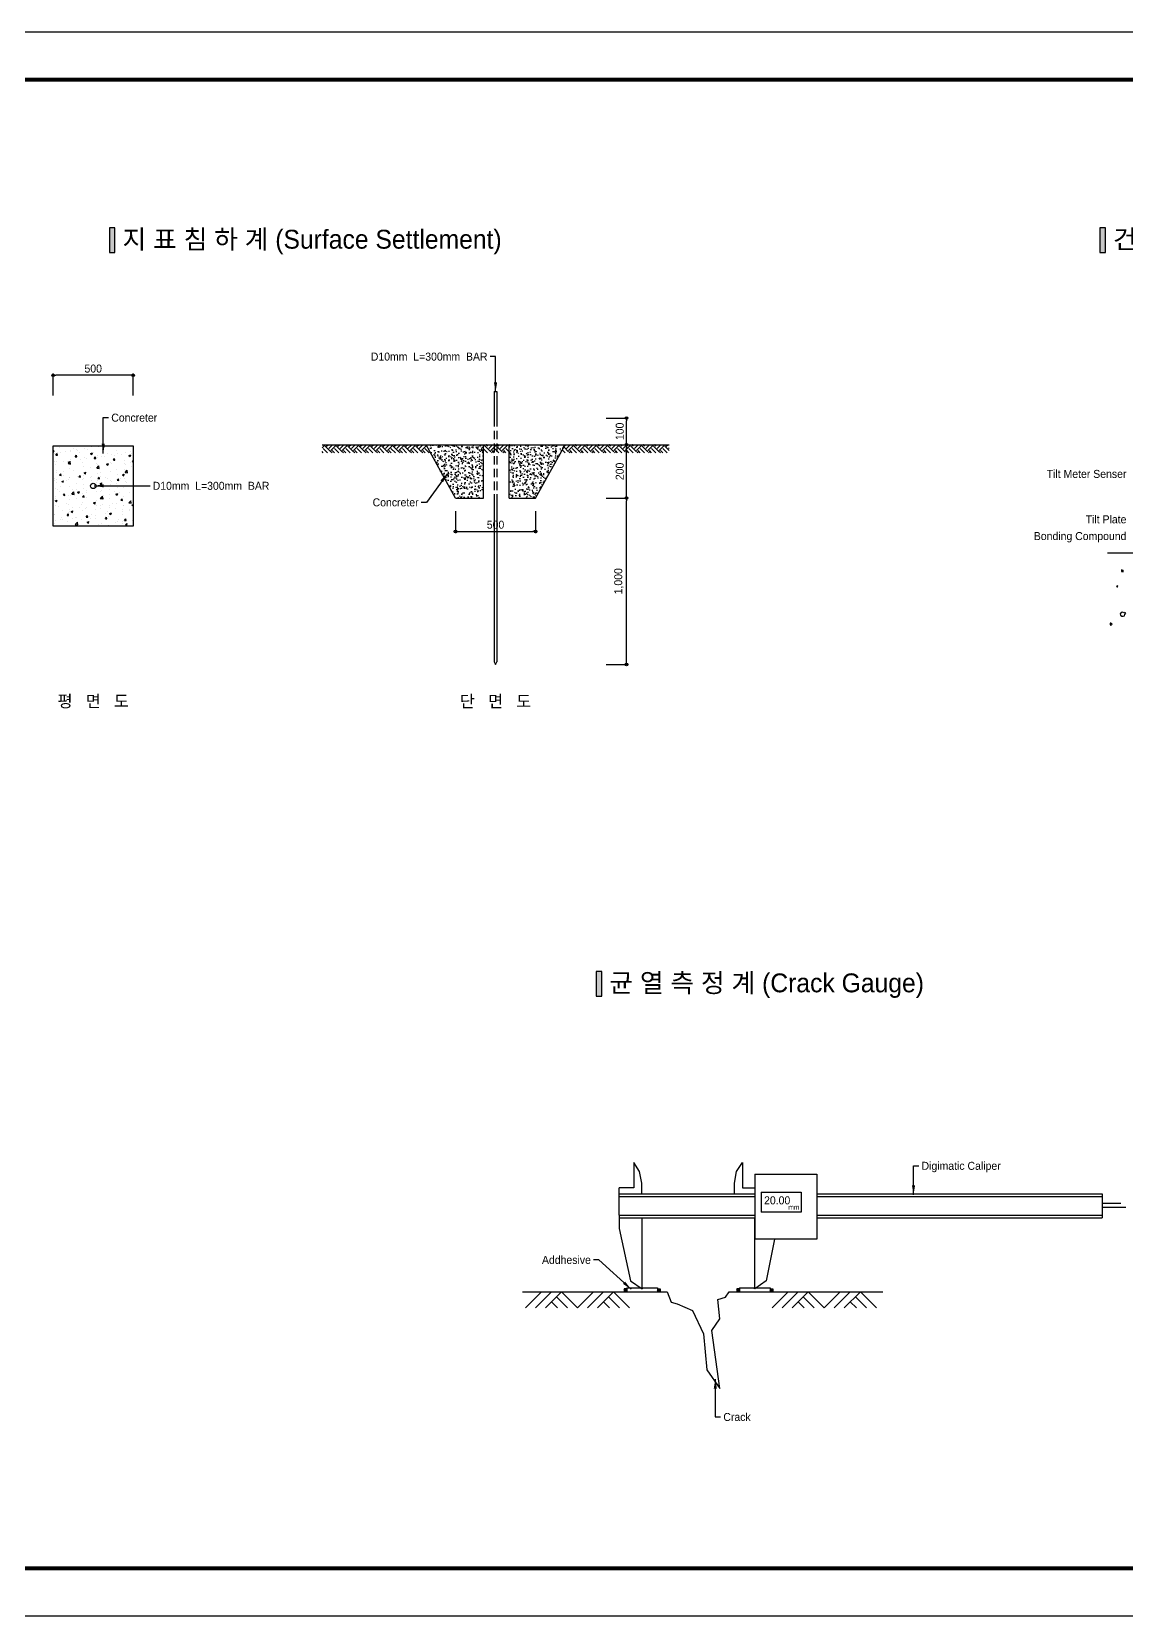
# Model space of a CAD drawing. Header units: millimetres. Extents: x 1073475 to 2890243, y -1340830 to -367733.
# Drawn here: x 2790596 to 2794697, y -373673 to -367733 of the extents above; entities that cross this region are included whole.
import ezdxf
from ezdxf.enums import TextEntityAlignment as Align

# ---------------------------------------------------------------- set-up
doc = ezdxf.new("R2010")
doc.units = ezdxf.units.MM
doc.header["$LTSCALE"] = 50
doc.header["$PDMODE"] = 3
doc.header["$PDSIZE"] = 100
doc.linetypes.add('HIDDEN', pattern=[9.525, 6.35, -3.175])
doc.layers.get('Defpoints').update_dxf_attribs({"color": 151})
for name, color, linetype in [('11', 11, 'Continuous'), ('A-SYM', 7, 'Continuous'), ('C-1', 1, 'Continuous'), ('C-2', 7, 'Continuous'), ('C-4', 2, 'Continuous'), ('C-DIM', 7, 'Continuous'), ('C-TT', 9, 'Continuous'), ('TEX', 3, 'Continuous'), ('TEXT', 3, 'Continuous'), ('TITLE-2', 3, 'Continuous'), ('유압JACK', 2, 'Continuous')]:
    doc.layers.add(name, color=color, linetype=linetype)
doc.styles.add('RXHG', font='arial.ttf')
doc.styles.add('돋움', font='')
doc.styles.get('돋움').set_extended_font_data('Dotum')
doc.dimstyles.new('SAM-LE-LE-상', dxfattribs={"dimscale": 0.1, "dimtxt": 300, "dimasz": 360, "dimexe": 70, "dimexo": 0, "dimgap": 100, "dimtad": 1, "dimdec": 0, "dimzin": 0, "dimdsep": 46, "dimlunit": 6, "dimtxsty": '돋움', "dimblk": 'NONE', "dimcen": 100, "dimclrd": 8, "dimclre": 8, "dimclrt": 256, "dimadec": 0, "dimazin": 0, "dimtfac": 1, "dimtdec": 0, "dimtix": 1, "dimtmove": 2, "dimatfit": 3, "dimfxl": 70, "dimtolj": 1, "dimtzin": 0, "dimlwd": -1, "dimlwe": -1, "dimarcsym": 0})
doc.dimstyles.new('SAM-상', dxfattribs={"dimscale": 0.1, "dimtxt": 300, "dimasz": 100, "dimexe": 70, "dimexo": 0, "dimgap": 100, "dimtad": 1, "dimdec": 0, "dimzin": 0, "dimdsep": 46, "dimlunit": 6, "dimtxsty": '돋움', "dimblk": 'ORIGIN', "dimcen": 100, "dimclrd": 8, "dimclre": 8, "dimclrt": 1, "dimadec": 0, "dimazin": 0, "dimtfac": 1, "dimtdec": 0, "dimtix": 1, "dimtmove": 2, "dimatfit": 3, "dimfxl": 70, "dimtolj": 1, "dimtzin": 0, "dimlwd": -1, "dimlwe": -1, "dimarcsym": 0})

# ---------------------------------------------------------------- blocks, each defined once
blk = doc.blocks.new('dbox')
at = {"layer": '11'}
for p, q in [((4288, 57600), (81088, 57600)), ((81088, 1800), (4288, 1800))]:
    blk.add_line(p, q, dxfattribs=at)
at = {"layer": '11', "const_width": 150}
blk.add_lwpolyline([(81088, 1800), (4288, 1800), (4288, 57600), (81088, 57600)], close=True, dxfattribs=at)
at = {"layer": 'TEXT', "color": 7}
for p, q in [((0, 59400), (84100, 59400)), ((84100, 0), (0, 0))]:
    blk.add_line(p, q, dxfattribs=at)
at = {"layer": 'TEX', "color": 6, "linetype": 'Continuous', "style": 'RXHG', "width": 1}
for tag, p in [('일자', (76628, 15972)), ('축척', (76628, 13925)), ('설계번호', (76684, 12170))]:
    blk.add_attdef(tag, p, '', height=300, dxfattribs=at)
at = {"layer": 'TEX', "color": 7, "linetype": 'Continuous', "style": 'RXHG', "width": 1}
blk.add_attdef('파일명', (81840, 4453), '', height=300, rotation=90, dxfattribs=at)
at = {"layer": 'TEX', "linetype": 'Continuous', "style": 'RXHG', "width": 1}
for tag, p in [('도면명-1', (77799, 3389)), ('도면명-2', (77799, 2662))]:
    blk.add_attdef(tag, text='', height=400, dxfattribs=at).set_placement(p, align=Align.CENTER)
blk = doc.blocks.new('*X64')
at = {"color": 0}
for p, q in [((58552, 15007), (58586, 15020)), ((58552, 14969), (58566, 14959)), ((58566, 14959), (58586, 15020)), ((58586, 14909), (58586, 14909)), ((58591, 15176), (58591, 15176)), ((58655, 14850), (58704, 14907)), ((58697, 14948), (58697, 14948)), ((58715, 14844), (58704, 14907)), ((58784, 15118), (58784, 15118)), ((58830, 14956), (58830, 14956)), ((58995, 14983), (58995, 14983)), ((59202, 15012), (59202, 15012)), ((59218, 14992), (59218, 14992)), ((59318, 15095), (59318, 15095)), ((59413, 15056), (59413, 15056)), ((59468, 15025), (59468, 15025)), ((59529, 14961), (59529, 14961)), ((59721, 15087), (59721, 15087)), ((59847, 15075), (59847, 15075)), ((59852, 15073), (59852, 15073)), ((59954, 14913), (60024, 14940)), ((59954, 14913), (60003, 14879)), ((59997, 15156), (59997, 15156)), ((60003, 14879), (60024, 14940)), ((60063, 14938), (60063, 14938)), ((60235, 15158), (60235, 15158)), ((60386, 15050), (60386, 15050)), ((60478, 15158), (60478, 15158)), ((60597, 14916), (60597, 14916)), ((60728, 14889), (60728, 14889)), ((60729, 15191), (60729, 15191)), ((60920, 15028), (60920, 15028)), ((60962, 14907), (60962, 14907)), ((61130, 14893), (61130, 14893)), ((61247, 14964), (61247, 14964)), ((61391, 14833), (61461, 14860)), ((61440, 14799), (61461, 14860)), ((61453, 15005), (61453, 15005)), ((61476, 14929), (61476, 14929)), ((61545, 15007), (61545, 15007)), ((58585, 14609), (58585, 14609)), ((58629, 14506), (58629, 14506)), ((58655, 14850), (58715, 14845)), ((58672, 14282), (58672, 14282)), ((58685, 14615), (58685, 14615)), ((58955, 14597), (58955, 14597)), ((59113, 14590), (59183, 14617)), ((59113, 14590), (59163, 14557)), ((59116, 14532), (59194, 14613)), ((59116, 14532), (59205, 14518)), ((59119, 14587), (59119, 14587)), ((59163, 14557), (59183, 14617)), ((59177, 14346), (59177, 14346)), ((59190, 14679), (59190, 14679)), ((59205, 14518), (59194, 14613)), ((59205, 14630), (59205, 14630)), ((59212, 14606), (59212, 14606)), ((59321, 14286), (59321, 14286)), ((59373, 14787), (59421, 14844)), ((59373, 14787), (59432, 14782)), ((59432, 14782), (59421, 14844)), ((59584, 14680), (59584, 14680)), ((59653, 14564), (59653, 14564)), ((59697, 14421), (59697, 14421)), ((59709, 14754), (59709, 14754)), ((59795, 14706), (59795, 14706)), ((59952, 14369), (59952, 14369)), ((60090, 14724), (60138, 14782)), ((60090, 14724), (60150, 14719)), ((60150, 14719), (60138, 14782)), ((60183, 14367), (60261, 14448)), ((60183, 14367), (60272, 14353)), ((60187, 14542), (60187, 14542)), ((60203, 14402), (60203, 14402)), ((60210, 14492), (60210, 14492)), ((60215, 14763), (60215, 14763)), ((60222, 14825), (60222, 14825)), ((60272, 14353), (60261, 14448)), ((60378, 14806), (60378, 14806)), ((60466, 14796), (60466, 14796)), ((60550, 14510), (60621, 14537)), ((60550, 14510), (60600, 14477)), ((60581, 14452), (60581, 14452)), ((60600, 14477), (60621, 14537)), ((60715, 14556), (60715, 14556)), ((60721, 14519), (60721, 14519)), ((60807, 14661), (60855, 14719)), ((60807, 14661), (60867, 14656)), ((60844, 14846), (60844, 14846)), ((60867, 14656), (60855, 14719)), ((60920, 14310), (60920, 14310)), ((61213, 14535), (61213, 14535)), ((61223, 14298), (61223, 14298)), ((61235, 14631), (61235, 14631)), ((61250, 14201), (61328, 14282)), ((61254, 14497), (61254, 14497)), ((61339, 14187), (61328, 14282)), ((61391, 14833), (61440, 14799)), ((61463, 14568), (61463, 14568)), ((61504, 14410), (61504, 14410)), ((61524, 14599), (61552, 14632)), ((61524, 14599), (61552, 14596)), ((58588, 13909), (58588, 13909)), ((58601, 13964), (58601, 13964)), ((58660, 13949), (58660, 13949)), ((58679, 13841), (58679, 13841)), ((58692, 14203), (58692, 14203)), ((58794, 14098), (58842, 14155)), ((58794, 14098), (58854, 14092)), ((58827, 13690), (58827, 13690)), ((58854, 14092), (58842, 14155)), ((58870, 13865), (58940, 13892)), ((58870, 13865), (58920, 13832)), ((58920, 13832), (58940, 13892)), ((58924, 14076), (58924, 14076)), ((58942, 14236), (58942, 14236)), ((59058, 13891), (59058, 13891)), ((59135, 13942), (59135, 13942)), ((59153, 13681), (59153, 13681)), ((59165, 14014), (59165, 14014)), ((59171, 14010), (59171, 14010)), ((59410, 13790), (59410, 13790)), ((59458, 14053), (59458, 14053)), ((59511, 14035), (59560, 14092)), ((59511, 14035), (59571, 14030)), ((59571, 14030), (59560, 14092)), ((59669, 13919), (59669, 13919)), ((59673, 13756), (59673, 13756)), ((59685, 14088), (59685, 14088)), ((59689, 13974), (59689, 13974)), ((59710, 14188), (59780, 14215)), ((59710, 14188), (59760, 14154)), ((59754, 14110), (59754, 14110)), ((59760, 14154), (59780, 14215)), ((59940, 14007), (59940, 14007)), ((59992, 14031), (59992, 14031)), ((59994, 13890), (59994, 13890)), ((60186, 13826), (60186, 13826)), ((60198, 14159), (60198, 14159)), ((60203, 13897), (60203, 13897)), ((60229, 13972), (60277, 14030)), ((60229, 13972), (60288, 13967)), ((60288, 13967), (60277, 14029)), ((60307, 13785), (60377, 13812)), ((60307, 13785), (60357, 13752)), ((60318, 14057), (60318, 14057)), ((60337, 14210), (60337, 14210)), ((60357, 13752), (60377, 13812)), ((60526, 14008), (60526, 14008)), ((60577, 13990), (60577, 13990)), ((60687, 13746), (60687, 13746)), ((60691, 13890), (60691, 13890)), ((60703, 14223), (60703, 14223)), ((60737, 13874), (60737, 13874)), ((60937, 13779), (60937, 13779)), ((60946, 13909), (60994, 13967)), ((60946, 13909), (61006, 13904)), ((60950, 14140), (60950, 14140)), ((61006, 13904), (60994, 13967)), ((61060, 13986), (61060, 13986)), ((61147, 14108), (61217, 14135)), ((61147, 14108), (61197, 14074)), ((61160, 14090), (61160, 14090)), ((61197, 14074), (61217, 14134)), ((61200, 14173), (61200, 14173)), ((61210, 13965), (61210, 13965)), ((61250, 14201), (61339, 14187)), ((61271, 13851), (61271, 13851)), ((61316, 13829), (61316, 13829)), ((61542, 13740), (61542, 13740)), ((58626, 13240), (58626, 13240)), ((58627, 13140), (58697, 13167)), ((58627, 13140), (58676, 13107)), ((58636, 13284), (58636, 13284)), ((58648, 13617), (58648, 13617)), ((58676, 13106), (58697, 13167)), ((58725, 13568), (58725, 13568)), ((58795, 13497), (58795, 13497)), ((58933, 13345), (58981, 13403)), ((58933, 13345), (58993, 13340)), ((58993, 13340), (58981, 13403)), ((59141, 13348), (59141, 13348)), ((59163, 13186), (59163, 13186)), ((59209, 13340), (59209, 13340)), ((59248, 13393), (59326, 13474)), ((59248, 13393), (59337, 13379)), ((59259, 13545), (59259, 13545)), ((59337, 13379), (59326, 13474)), ((59413, 13219), (59413, 13219)), ((59426, 13580), (59426, 13580)), ((59467, 13463), (59537, 13489)), ((59467, 13463), (59517, 13429)), ((59517, 13429), (59537, 13489)), ((59648, 13090), (59648, 13090)), ((59650, 13283), (59698, 13340)), ((59650, 13283), (59710, 13277)), ((59660, 13423), (59660, 13423)), ((59676, 13613), (59676, 13613)), ((59710, 13277), (59698, 13340)), ((59792, 13440), (59792, 13440)), ((59792, 13268), (59792, 13268)), ((59793, 13523), (59793, 13523)), ((60064, 13060), (60134, 13087)), ((60114, 13026), (60134, 13087)), ((60162, 13160), (60162, 13160)), ((60174, 13493), (60174, 13493)), ((60316, 13227), (60394, 13308)), ((60316, 13227), (60405, 13213)), ((60327, 13500), (60327, 13500)), ((60367, 13220), (60416, 13277)), ((60367, 13220), (60427, 13215)), ((60376, 13540), (60376, 13540)), ((60405, 13213), (60394, 13308)), ((60427, 13215), (60416, 13277)), ((60424, 13352), (60424, 13352)), ((60667, 13224), (60667, 13224)), ((60674, 13385), (60674, 13385)), ((60679, 13557), (60679, 13557)), ((60861, 13477), (60861, 13477)), ((60904, 13382), (60974, 13409)), ((60904, 13382), (60954, 13349)), ((60954, 13349), (60974, 13409)), ((60959, 13640), (60959, 13640)), ((61053, 13434), (61053, 13434)), ((61085, 13157), (61133, 13215)), ((61085, 13157), (61144, 13152)), ((61144, 13152), (61133, 13215)), ((61186, 13299), (61186, 13299)), ((61198, 13632), (61198, 13632)), ((61383, 13062), (61461, 13143)), ((61395, 13455), (61395, 13455)), ((61421, 13123), (61421, 13123)), ((61472, 13048), (61461, 13143)), ((61501, 13144), (61501, 13144)), ((58585, 12643), (58585, 12643)), ((58612, 12618), (58612, 12618)), ((58624, 12951), (58624, 12951)), ((58742, 12922), (58742, 12922)), ((58866, 12526), (58866, 12526)), ((58900, 12791), (58900, 12791)), ((59065, 13034), (59065, 13034)), ((59072, 12593), (59120, 12651)), ((59072, 12593), (59131, 12588)), ((59117, 12682), (59117, 12682)), ((59131, 12588), (59120, 12651)), ((59129, 13015), (59129, 13015)), ((59150, 12824), (59150, 12824)), ((59168, 12743), (59168, 12743)), ((59224, 12737), (59294, 12764)), ((59224, 12737), (59273, 12704)), ((59266, 12480), (59266, 12480)), ((59273, 12704), (59294, 12764)), ((59275, 12900), (59275, 12900)), ((59399, 12503), (59399, 12503)), ((59408, 12524), (59408, 12524)), ((59529, 12874), (59529, 12874)), ((59598, 13012), (59598, 13012)), ((59636, 12757), (59636, 12757)), ((59751, 12843), (59751, 12843)), ((59789, 12530), (59837, 12588)), ((59789, 12530), (59849, 12525)), ((59809, 12877), (59809, 12877)), ((59849, 12525), (59837, 12588)), ((59898, 12563), (59898, 12563)), ((59933, 12481), (59933, 12481)), ((59991, 12624), (59991, 12624)), ((60064, 13060), (60114, 13026)), ((60132, 12989), (60132, 12989)), ((60137, 12494), (60137, 12494)), ((60148, 12596), (60148, 12596)), ((60150, 12827), (60150, 12827)), ((60161, 12957), (60161, 12957)), ((60334, 12944), (60334, 12944)), ((60343, 12855), (60343, 12855)), ((60411, 12990), (60411, 12990)), ((60506, 12468), (60554, 12525)), ((60527, 12646), (60527, 12646)), ((60566, 12462), (60554, 12525)), ((60574, 12724), (60574, 12724)), ((60642, 12558), (60642, 12558)), ((60655, 12891), (60655, 12891)), ((60661, 12657), (60731, 12684)), ((60661, 12657), (60711, 12624)), ((60666, 12966), (60666, 12966)), ((60711, 12624), (60731, 12684)), ((60790, 13040), (60790, 13040)), ((60877, 12832), (60877, 12832)), ((60917, 13044), (60917, 13044)), ((61157, 12824), (61157, 12824)), ((61158, 12729), (61158, 12729)), ((61162, 12633), (61162, 12633)), ((61174, 12966), (61174, 12966)), ((61200, 12944), (61200, 12944)), ((61383, 13062), (61472, 13048)), ((61409, 12762), (61409, 12762)), ((61411, 12810), (61411, 12810)), ((61501, 12980), (61552, 13000)), ((61501, 12980), (61551, 12946)), ((61539, 12474), (61539, 12474)), ((61551, 12946), (61552, 12951)), ((58599, 12285), (58599, 12285)), ((58637, 12397), (58637, 12397)), ((58824, 12424), (58824, 12424)), ((58887, 12430), (58887, 12430)), ((59105, 12349), (59105, 12349)), ((59381, 12253), (59459, 12334)), ((59381, 12253), (59470, 12239)), ((59470, 12239), (59459, 12334)), ((59624, 12424), (59624, 12424)), ((59821, 12335), (59891, 12362)), ((59821, 12335), (59870, 12301)), ((59870, 12301), (59891, 12362)), ((59885, 12201), (59885, 12201)), ((60264, 12251), (60264, 12251)), ((60373, 12274), (60373, 12274)), ((60467, 12458), (60467, 12458)), ((60506, 12468), (60566, 12462)), ((60630, 12226), (60630, 12226)), ((60895, 12334), (60895, 12334)), ((60956, 12374), (60956, 12374)), ((61001, 12436), (61001, 12436)), ((61145, 12367), (61145, 12367)), ((61150, 12301), (61150, 12301)), ((61223, 12405), (61272, 12462)), ((61223, 12405), (61283, 12400)), ((61258, 12255), (61328, 12282)), ((61258, 12255), (61307, 12221)), ((61283, 12400), (61272, 12462)), ((61307, 12221), (61328, 12282)), ((61524, 12417), (61524, 12417)), ((61535, 12413), (61535, 12413))]:
    blk.add_line(p, q, dxfattribs=at)
blk = doc.blocks.new('*X63')
at = {"color": 0}
for p, q in [((25952, 31361), (26040, 31450)), ((25952, 31379), (26022, 31450)), ((25952, 31397), (26005, 31450)), ((25952, 31414), (25987, 31450)), ((25952, 31432), (25969, 31450)), ((25952, 31344), (26052, 31444)), ((25964, 31338), (26052, 31426)), ((25982, 31338), (26052, 31408)), ((26000, 31338), (26052, 31391)), ((26017, 31338), (26052, 31373)), ((26035, 31338), (26052, 31355))]:
    blk.add_line(p, q, dxfattribs=at)
blk = doc.blocks.new('_Origin')
at = {"color": 0, "linetype": 'ByBlock', "lineweight": -2}
blk.add_line((0, 0), (-1, 0), dxfattribs=at)
blk.add_circle((0, 0), 0.5, dxfattribs=at)
blk = doc.blocks.new('*D588')
at = {"layer": 'C-DIM', "color": 8, "transparency": 16777216}
for p, q in [((2790676.3, -369096.6), (2790676.3, -369014)), ((2790966.3, -369021), (2790686.3, -369021)), ((2790976.3, -369096.6), (2790976.3, -369014))]:
    blk.add_line(p, q, dxfattribs=at)
at = {"layer": 'Defpoints', "color": 0, "transparency": 16777216}
for p in [(2790676.3, -369021), (2790676.3, -369096.6), (2790976.3, -369096.6)]:
    blk.add_point(p, dxfattribs=at)
at = {"layer": 'C-DIM', "color": 8, "transparency": 16777216, "xscale": 10, "yscale": 10, "zscale": 10, "rotation": 180}
blk.add_blockref('_Origin', (2790676.3, -369021), dxfattribs=at)
at = {"layer": 'C-DIM', "color": 8, "transparency": 16777216, "xscale": 10, "yscale": 10, "zscale": 10}
blk.add_blockref('_Origin', (2790976.3, -369021), dxfattribs=at)
at = {"layer": 'C-DIM', "color": 1, "transparency": 16777216, "insert": (2790826.3, -368996), "char_height": 30, "attachment_point": 5, "style": '돋움'}
blk.add_mtext('\\A1;500', dxfattribs=at)
blk = doc.blocks.new('_None')
blk = doc.blocks.new('*D589')
at = {"layer": 'C-DIM', "color": 8, "transparency": 16777216}
for p, q in [((2792183.6, -369530.7), (2792183.6, -369613.3)), ((2792483.6, -369530.7), (2792483.6, -369613.3)), ((2792193.6, -369606.3), (2792473.6, -369606.3))]:
    blk.add_line(p, q, dxfattribs=at)
at = {"layer": 'Defpoints', "color": 0, "transparency": 16777216}
for p in [(2792183.6, -369530.7), (2792483.6, -369530.7), (2792483.6, -369606.3)]:
    blk.add_point(p, dxfattribs=at)
at = {"layer": 'C-DIM', "color": 8, "transparency": 16777216, "xscale": 10, "yscale": 10, "zscale": 10, "rotation": 180}
blk.add_blockref('_Origin', (2792183.6, -369606.3), dxfattribs=at)
at = {"layer": 'C-DIM', "color": 8, "transparency": 16777216, "xscale": 10, "yscale": 10, "zscale": 10}
blk.add_blockref('_Origin', (2792483.6, -369606.3), dxfattribs=at)
at = {"layer": 'C-DIM', "color": 1, "transparency": 16777216, "insert": (2792333.6, -369581.3), "char_height": 30, "attachment_point": 5, "style": '돋움'}
blk.add_mtext('\\A1;500', dxfattribs=at)
blk = doc.blocks.new('*D590')
at = {"layer": 'C-DIM', "color": 8, "transparency": 16777216}
for p, q in [((2792748.5, -369181.2), (2792831, -369181.2)), ((2792824, -369271.2), (2792824, -369191.2)), ((2792748.5, -369281.2), (2792831, -369281.2))]:
    blk.add_line(p, q, dxfattribs=at)
at = {"layer": 'Defpoints', "color": 0, "transparency": 16777216}
for p in [(2792748.5, -369181.2), (2792824, -369181.2), (2792748.5, -369281.2)]:
    blk.add_point(p, dxfattribs=at)
at = {"layer": 'C-DIM', "color": 8, "transparency": 16777216, "xscale": 10, "yscale": 10, "zscale": 10}
for p, rotation in [((2792824, -369181.2), 90), ((2792824, -369281.2), 270)]:
    blk.add_blockref('_Origin', p, dxfattribs=dict(at, rotation=rotation))
at = {"layer": 'C-DIM', "color": 1, "transparency": 16777216, "insert": (2792799, -369231.2), "char_height": 30, "attachment_point": 5, "rotation": 90, "style": '돋움'}
blk.add_mtext('\\A1;100', dxfattribs=at)
blk = doc.blocks.new('*D591')
at = {"layer": 'C-DIM', "color": 8, "transparency": 16777216}
for p, q in [((2792748.5, -369481.2), (2792831, -369481.2)), ((2792824, -370094.9), (2792824, -369491.2)), ((2792748.5, -370104.9), (2792831, -370104.9))]:
    blk.add_line(p, q, dxfattribs=at)
at = {"layer": 'Defpoints', "color": 0, "transparency": 16777216}
for p in [(2792748.5, -369481.2), (2792824, -369481.2), (2792748.5, -370104.9)]:
    blk.add_point(p, dxfattribs=at)
at = {"layer": 'C-DIM', "color": 8, "transparency": 16777216, "xscale": 10, "yscale": 10, "zscale": 10}
for p, rotation in [((2792824, -369481.2), 90), ((2792824, -370104.9), 270)]:
    blk.add_blockref('_Origin', p, dxfattribs=dict(at, rotation=rotation))
at = {"layer": 'C-DIM', "color": 1, "transparency": 16777216, "insert": (2792796.1, -369793.1), "char_height": 30, "attachment_point": 5, "rotation": 90, "style": '돋움'}
blk.add_mtext('\\A1;1,000', dxfattribs=at)
blk = doc.blocks.new('*D592')
at = {"layer": 'C-DIM', "color": 8, "transparency": 16777216}
for p, q in [((2792748.5, -369281.2), (2792831, -369281.2)), ((2792824, -369471.2), (2792824, -369291.2)), ((2792748.5, -369481.2), (2792831, -369481.2))]:
    blk.add_line(p, q, dxfattribs=at)
at = {"layer": 'Defpoints', "color": 0, "transparency": 16777216}
for p in [(2792748.5, -369281.2), (2792824, -369281.2), (2792748.5, -369481.2)]:
    blk.add_point(p, dxfattribs=at)
at = {"layer": 'C-DIM', "color": 8, "transparency": 16777216, "xscale": 10, "yscale": 10, "zscale": 10}
for p, rotation in [((2792824, -369281.2), 90), ((2792824, -369481.2), 270)]:
    blk.add_blockref('_Origin', p, dxfattribs=dict(at, rotation=rotation))
at = {"layer": 'C-DIM', "color": 1, "transparency": 16777216, "insert": (2792799, -369381.2), "char_height": 30, "attachment_point": 5, "rotation": 90, "style": '돋움'}
blk.add_mtext('\\A1;200', dxfattribs=at)

msp = doc.modelspace()

# ---------------------------------------------------------------- hatches: boundary and pattern name
at = {"layer": 'A-SYM'}
for points in [[(2790907.9, -368468.6), (2790886.7, -368468.6), (2790886.7, -368560.5), (2790907.9, -368560.5)], [(2790907.9, -368468.6), (2790886.7, -368468.6), (2790886.7, -368560.5), (2790907.9, -368560.5)], [(2794618.7, -368468.6), (2794597.5, -368468.6), (2794597.5, -368560.5), (2794618.7, -368560.5)], [(2792731.7, -371256.1), (2792710.5, -371256.1), (2792710.5, -371348.1), (2792731.7, -371348.1)]]:
    msp.add_hatch(color=2, dxfattribs=at).paths.add_polyline_path(points)
at = {"layer": 'C-4'}
h = msp.add_hatch(dxfattribs=at)
h.set_pattern_fill('AR-CONC', color=9, scale=0.2, style=0)
h.set_pattern_definition([(50, (3486614.334, -1347357.344), (36.4369338, -3.1878171), [3.81, -41.91]), (355, (3486614.334, -1347357.344), (-7.0485652, 38.2113286), [3.048, -33.528]), (100.451, (3486617.37, -1347357.61), (29.3885003, 35.0233376), [3.238, -35.618]), (46.1842, (3486614.334, -1347347.184), (54.2158082, -8.4084656), [5.715, -62.865]), (96.6356, (3486618.85, -1347347.885), (47.480847, 49.4851112), [4.857, -53.427]), (351.184, (3486614.334, -1347347.184), (47.4809212, 49.4850236), [4.572, -50.292]), (21, (3486619.414, -1347349.724), (30.322976, -20.4531037), [3.81, -41.91]), (326, (3486619.414, -1347349.724), (12.3604057, 36.8375932), [3.048, -33.528]), (71.4514, (3486621.94, -1347351.43), (42.6832982, 16.3845715), [3.238, -35.618]), (37.5, (3486614.334, -1347357.344), (0.61772065, 16.91100777), [0, -33.1216, 0, -34.036, 0, -33.655]), (7.5, (3486614.334, -1347357.344), (13.3639325, 20.03611496), [0, -19.4056, 0, -32.3596, 0, -12.827]), (327.5, (3486603.006, -1347357.344), (27.11811903, -1.1457488), [0, -12.7, 0, -39.624, 0, -52.578]), (317.5, (3486597.926, -1347357.344), (29.6258363, 5.0852982), [0, -16.51, 0, -26.3144, 0, -37.338])])
h.paths.add_polyline_path([(2792385.1, -369281.2), (2792385.1, -369481.2), (2792483.6, -369481.2), (2792593.9, -369281.2)])
h.paths.add_polyline_path([(2792288.2, -369481.2), (2792288.2, -369281.2), (2792073.4, -369281.2), (2792183.6, -369481.2)])

# ---------------------------------------------------------------- linework, layer by layer
at = {"layer": 'A-SYM', "color": 2}
for points in [[(2790907.9, -368468.6), (2790886.7, -368468.6), (2790886.7, -368560.5), (2790907.9, -368560.5)], [(2790907.9, -368468.6), (2790886.7, -368468.6), (2790886.7, -368560.5), (2790907.9, -368560.5)], [(2794618.7, -368468.6), (2794597.5, -368468.6), (2794597.5, -368560.5), (2794618.7, -368560.5)], [(2792731.7, -371256.1), (2792710.5, -371256.1), (2792710.5, -371348.1), (2792731.7, -371348.1)]]:
    msp.add_lwpolyline(points, close=True, dxfattribs=at)
at = {"layer": 'C-1', "color": 9}
for p, q in [((2794679.1, -369750.2), (2794678.6, -369756.5)), ((2794678.6, -369756.5), (2794685.1, -369758.2)), ((2794684.6, -369752.4), (2794679.1, -369750.2)), ((2794685.1, -369758.2), (2794684.6, -369751.9)), ((2794661.5, -369811), (2794660.1, -369812.8)), ((2794660.1, -369812.8), (2794661.9, -369813.7)), ((2794663.4, -369810.6), (2794661.5, -369811)), ((2794661.9, -369813.7), (2794663.7, -369813.7)), ((2794665.2, -369811.5), (2794663.4, -369810.6)), ((2794663.7, -369813.7), (2794665.2, -369811.9)), ((2794665.2, -369811.9), (2794665.6, -369811.9)), ((2794676.9, -369910.2), (2794673.6, -369915.4)), ((2794673.6, -369915.4), (2794674.4, -369920.5)), ((2794674.4, -369920.5), (2794679.4, -369923.6)), ((2794682, -369909.2), (2794676.9, -369910.2)), ((2794679.4, -369923.6), (2794684.5, -369923.6)), ((2794687, -369911.3), (2794682, -369909.2)), ((2794684.5, -369923.6), (2794689.5, -369922.6)), ((2794694.6, -369912.3), (2794689.5, -369910.2)), ((2794689.5, -369910.2), (2794689.5, -369912.3)), ((2794689.5, -369922.6), (2794691.2, -369917.4)), ((2794691.2, -369917.4), (2794694.6, -369912.3)), ((2794636.5, -369952.4), (2794635.7, -369954.4)), ((2794635.7, -369954.4), (2794636.5, -369956.5)), ((2794636.5, -369950.3), (2794636.5, -369952.4)), ((2794639.1, -369950.3), (2794636.5, -369950.3)), ((2794636.5, -369956.5), (2794639.1, -369957.5)), ((2794641.6, -369951.3), (2794639.1, -369950.3)), ((2794639.1, -369957.5), (2794641.6, -369956.5)), ((2794642.4, -369952.4), (2794639.9, -369953.4)), ((2794643.3, -369953.4), (2794641.6, -369951.3)), ((2794641.6, -369956.5), (2794643.3, -369954.4)), ((2794643.3, -369954.4), (2794642.4, -369952.4))]:
    msp.add_line(p, q, dxfattribs=at)
at = {"layer": 'C-2'}
for p, q in [((2794625.9, -369686.1), (2796135.3, -369686.1)), ((2792851.3, -371972.4), (2792851.3, -372066.7)), ((2792872.9, -372005.9), (2792851.3, -371972.4)), ((2792881.3, -372050), (2792872.9, -372005.9)), ((2793229.1, -372050), (2793236.2, -372005.9)), ((2793236.2, -372005.9), (2793259, -371972.4)), ((2793259, -371972.4), (2793259, -372066.7)), ((2793304.8, -372016.1), (2793537.4, -372016.1)), ((2793304.8, -372016.1), (2793304.8, -372259.6)), ((2793537.4, -372016.1), (2793537.4, -372259.6)), ((2792796.4, -372169.1), (2792796.4, -372066.7)), ((2792851.3, -372066.7), (2792796.4, -372066.7)), ((2792881.3, -372089.1), (2792881.3, -372050)), ((2793229.1, -372089.1), (2793229.1, -372050)), ((2793259, -372066.7), (2793304.8, -372066.7)), ((2792796.4, -372089.1), (2792881.3, -372089.1)), ((2792796.4, -372089.1), (2793304.8, -372089.1)), ((2792796.4, -372099.1), (2793304.8, -372099.1)), ((2793329.3, -372083.5), (2793329.3, -372157.9)), ((2793537.4, -372089.1), (2794606.9, -372089.1)), ((2793537.4, -372099.1), (2794606.9, -372099.1)), ((2794606.9, -372089.1), (2794606.9, -372179.1)), ((2794606.9, -372124.2), (2794676.2, -372124.2)), ((2794606.9, -372139.6), (2794694.7, -372139.6)), ((2792796.4, -372169.1), (2793304.8, -372169.1)), ((2792796.4, -372169.1), (2792796.4, -372219.1)), ((2792796.4, -372179.1), (2793304.8, -372179.1)), ((2792882.8, -372444.9), (2792882.8, -372179.1)), ((2793304.8, -372444.9), (2793304.8, -372179.1)), ((2793537.4, -372169.1), (2794606.9, -372169.1)), ((2793537.4, -372179.1), (2794606.9, -372179.1)), ((2792796.4, -372219.1), (2792839.4, -372415.7)), ((2793537.4, -372259.6), (2793304.8, -372259.6)), ((2793379.1, -372259.6), (2793348.1, -372415.7)), ((2792839.4, -372415.7), (2792882.8, -372444.9)), ((2793348.1, -372415.7), (2793304.8, -372444.9)), ((2792435.1, -372456.4), (2792976.4, -372456.4)), ((2792824.9, -372445.2), (2792814.9, -372445.2)), ((2792814.9, -372445.2), (2792814.9, -372456.4)), ((2792824.9, -372441.4), (2792824.9, -372456.4)), ((2792824.9, -372441.4), (2792877.6, -372441.4)), ((2792882.8, -372444.9), (2792885.5, -372441.4)), ((2792885.5, -372441.4), (2792940.6, -372441.4)), ((2792940.6, -372441.4), (2792940.6, -372456.4)), ((2792940.6, -372441.4), (2792940.6, -372456.4)), ((2792940.6, -372445.2), (2792950.6, -372445.2)), ((2792950.6, -372445.2), (2792950.6, -372456.4)), ((2792976.4, -372456.4), (2792991.1, -372495.7)), ((2792991.1, -372495.7), (2793013.9, -372502.3)), ((2793167, -372486), (2793194.6, -372476.2)), ((2793173.5, -372557.6), (2793167, -372486)), ((2793194.6, -372476.2), (2793209.3, -372456.4)), ((2793209.3, -372456.4), (2793784.7, -372456.4)), ((2793247.1, -372445.2), (2793237.1, -372445.2)), ((2793237.1, -372445.2), (2793237.1, -372456.4)), ((2793247.1, -372441.4), (2793302.2, -372441.4)), ((2793247.1, -372441.4), (2793247.1, -372456.4)), ((2793304.9, -372444.9), (2793302.2, -372441.4)), ((2793304.9, -372444.9), (2793307.6, -372441.4)), ((2793307.6, -372441.4), (2793362.8, -372441.4)), ((2793362.8, -372441.4), (2793362.8, -372456.4)), ((2793362.8, -372445.2), (2793372.8, -372445.2)), ((2793362.8, -372445.2), (2793372.8, -372445.2)), ((2793372.8, -372445.2), (2793372.8, -372456.4)), ((2793372.8, -372445.2), (2793372.8, -372456.4)), ((2793013.9, -372502.3), (2793070.9, -372526.7)), ((2793070.9, -372526.7), (2793113.2, -372614.6)), ((2793113.2, -372614.6), (2793124.6, -372749.7)), ((2793144.2, -372601.5), (2793173.5, -372557.6)), ((2793173.5, -372819.7), (2793144.2, -372601.5)), ((2793124.6, -372749.7), (2793173.5, -372819.7))]:
    msp.add_line(p, q, dxfattribs=at)
at = {"layer": 'C-2', "color": 1}
for p, q in [((2792505.8, -372456.4), (2792445.8, -372516.4)), ((2792543.3, -372456.4), (2792483.3, -372516.4)), ((2792580.8, -372456.4), (2792520.8, -372516.4)), ((2792543.3, -372493.9), (2792565.8, -372516.4)), ((2792562, -372475.1), (2792603.3, -372516.4)), ((2792580.8, -372456.4), (2792640.8, -372516.4)), ((2792700.8, -372456.4), (2792640.8, -372516.4)), ((2792738.3, -372456.4), (2792678.3, -372516.4)), ((2792775.8, -372456.4), (2792715.8, -372516.4)), ((2792738.3, -372493.9), (2792760.8, -372516.4)), ((2792757, -372475.1), (2792798.3, -372516.4)), ((2792775.8, -372456.4), (2792835.8, -372516.4)), ((2793430.3, -372456.4), (2793370.3, -372516.4)), ((2793467.8, -372456.4), (2793407.8, -372516.4)), ((2793505.3, -372456.4), (2793445.3, -372516.4)), ((2793467.8, -372493.9), (2793490.3, -372516.4)), ((2793486.6, -372475.1), (2793527.8, -372516.4)), ((2793505.3, -372456.4), (2793565.3, -372516.4)), ((2793625.3, -372456.4), (2793565.3, -372516.4)), ((2793662.8, -372456.4), (2793602.8, -372516.4)), ((2793700.3, -372456.4), (2793640.3, -372516.4)), ((2793662.8, -372493.9), (2793685.3, -372516.4)), ((2793681.6, -372475.1), (2793722.8, -372516.4)), ((2793700.3, -372456.4), (2793760.3, -372516.4))]:
    msp.add_line(p, q, dxfattribs=at)
at = {"layer": 'C-2'}
msp.add_lwpolyline([(2793329.3, -372083.5), (2793479, -372083.5), (2793479, -372157.9), (2793329.3, -372157.9)], dxfattribs=at)
at = {"layer": 'C-4'}
for p, q in [((2792328.6, -369081.2), (2792338.6, -369081.2)), ((2792328.6, -369081.2), (2792328.6, -369181.2)), ((2792338.6, -369081.2), (2792338.6, -369181.2)), ((2791683.6, -369281.2), (2792288.2, -369281.2)), ((2792183.6, -369481.2), (2792073.4, -369281.2)), ((2792385.1, -369281.2), (2792983.6, -369281.2)), ((2792483.6, -369481.2), (2792593.9, -369281.2)), ((2792183.6, -369481.2), (2792288.2, -369481.2)), ((2792328.6, -369481.2), (2792328.6, -370094.9)), ((2792338.6, -369481.2), (2792338.6, -370094.9)), ((2792385.1, -369481.2), (2792483.6, -369481.2)), ((2792328.6, -370094.9), (2792333.6, -370104.9)), ((2792333.6, -370104.9), (2792338.6, -370094.9))]:
    msp.add_line(p, q, dxfattribs=at)
at = {"layer": 'C-4', "color": 7, "linetype": 'HIDDEN', "ltscale": 0.1}
for p, q in [((2792328.6, -369181.2), (2792328.6, -369481.2)), ((2792338.6, -369181.2), (2792338.6, -369481.2))]:
    msp.add_line(p, q, dxfattribs=at)
at = {"layer": 'C-4', "color": 1}
for p, q in [((2791683.6, -369293.4), (2791695.3, -369281.7)), ((2791716.6, -369308.2), (2791695.3, -369287)), ((2791700.6, -369281.7), (2791700.1, -369281.2)), ((2791700.6, -369287), (2791706.5, -369281.2)), ((2791708.6, -369295), (2791722.4, -369281.2)), ((2791716.6, -369302.9), (2791737.8, -369281.7)), ((2791759, -369308.2), (2791737.8, -369287)), ((2791743.1, -369281.7), (2791742.5, -369281.2)), ((2791743.1, -369287), (2791748.9, -369281.2)), ((2791751, -369295), (2791764.8, -369281.2)), ((2791759, -369302.9), (2791780.2, -369281.7)), ((2791801.4, -369308.2), (2791780.2, -369287)), ((2791785.5, -369281.7), (2791785, -369281.2)), ((2791785.5, -369287), (2791791.3, -369281.2)), ((2791793.4, -369295), (2791807.2, -369281.2)), ((2791801.4, -369302.9), (2791822.6, -369281.7)), ((2791843.8, -369308.2), (2791822.6, -369287)), ((2791827.9, -369281.7), (2791827.4, -369281.2)), ((2791827.9, -369287), (2791833.7, -369281.2)), ((2791835.9, -369295), (2791849.7, -369281.2)), ((2791843.8, -369302.9), (2791865, -369281.7)), ((2791886.3, -369308.2), (2791865, -369287)), ((2791870.3, -369281.7), (2791869.8, -369281.2)), ((2791870.3, -369287), (2791876.2, -369281.2)), ((2791878.3, -369295), (2791892.1, -369281.2)), ((2791886.3, -369302.9), (2791907.5, -369281.7)), ((2791928.7, -369308.2), (2791907.5, -369287)), ((2791912.8, -369281.7), (2791912.3, -369281.2)), ((2791912.8, -369287), (2791918.6, -369281.2)), ((2791920.7, -369295), (2791934.5, -369281.2)), ((2791928.7, -369302.9), (2791949.9, -369281.7)), ((2791971.1, -369308.2), (2791949.9, -369287)), ((2791955.2, -369281.7), (2791954.7, -369281.2)), ((2791955.2, -369287), (2791961, -369281.2)), ((2791963.2, -369295), (2791976.9, -369281.2)), ((2791971.1, -369302.9), (2791992.3, -369281.7)), ((2792013.5, -369308.2), (2791992.3, -369287)), ((2791997.6, -369281.7), (2791997.1, -369281.2)), ((2791997.6, -369287), (2792003.4, -369281.2)), ((2792005.6, -369295), (2792019.4, -369281.2)), ((2792013.5, -369302.9), (2792034.7, -369281.7)), ((2792056, -369308.2), (2792034.7, -369287)), ((2792040.1, -369281.7), (2792039.5, -369281.2)), ((2792040.1, -369287), (2792045.9, -369281.2)), ((2792048, -369295), (2792061.8, -369281.2)), ((2792056, -369302.9), (2792074.9, -369284)), ((2792283.6, -369293.4), (2792295.3, -369281.7)), ((2792316.5, -369308.2), (2792295.3, -369287)), ((2792300.6, -369281.7), (2792300.1, -369281.2)), ((2792300.6, -369287), (2792306.5, -369281.2)), ((2792308.6, -369295), (2792322.4, -369281.2)), ((2792316.5, -369302.9), (2792337.8, -369281.7)), ((2792359, -369308.2), (2792337.8, -369287)), ((2792343.1, -369281.7), (2792342.5, -369281.2)), ((2792343.1, -369287), (2792348.9, -369281.2)), ((2792351, -369295), (2792364.8, -369281.2)), ((2792359, -369302.9), (2792380.2, -369281.7)), ((2792385.5, -369281.7), (2792385, -369281.2)), ((2792385.5, -369287), (2792391.3, -369281.2)), ((2792591.6, -369287), (2792597.4, -369281.2)), ((2792599.5, -369295), (2792613.3, -369281.2)), ((2792607.5, -369302.9), (2792628.7, -369281.7)), ((2792649.9, -369308.2), (2792628.7, -369287)), ((2792634, -369281.7), (2792633.5, -369281.2)), ((2792634, -369287), (2792639.8, -369281.2)), ((2792642, -369295), (2792655.8, -369281.2)), ((2792649.9, -369302.9), (2792671.1, -369281.7)), ((2792692.4, -369308.2), (2792671.1, -369287)), ((2792676.4, -369281.7), (2792675.9, -369281.2)), ((2792676.4, -369287), (2792682.3, -369281.2)), ((2792684.4, -369295), (2792698.2, -369281.2)), ((2792692.4, -369302.9), (2792713.6, -369281.7)), ((2792734.8, -369308.2), (2792713.6, -369287)), ((2792718.9, -369281.7), (2792718.4, -369281.2)), ((2792718.9, -369287), (2792724.7, -369281.2)), ((2792726.8, -369295), (2792740.6, -369281.2)), ((2792734.8, -369302.9), (2792756, -369281.7)), ((2792777.2, -369308.2), (2792756, -369287)), ((2792761.3, -369281.7), (2792760.8, -369281.2)), ((2792761.3, -369287), (2792767.1, -369281.2)), ((2792769.3, -369295), (2792783, -369281.2)), ((2792777.2, -369302.9), (2792798.4, -369281.7)), ((2792819.6, -369308.2), (2792798.4, -369287)), ((2792803.7, -369281.7), (2792803.2, -369281.2)), ((2792803.7, -369287), (2792809.6, -369281.2)), ((2792811.7, -369295), (2792825.5, -369281.2)), ((2792819.6, -369302.9), (2792840.8, -369281.7)), ((2792862.1, -369308.2), (2792840.8, -369287)), ((2792846.2, -369281.7), (2792845.6, -369281.2)), ((2792846.2, -369287), (2792852, -369281.2)), ((2792854.1, -369295), (2792867.9, -369281.2)), ((2792862.1, -369302.9), (2792883.3, -369281.7)), ((2792904.5, -369308.2), (2792883.3, -369287)), ((2792888.6, -369281.7), (2792888.1, -369281.2)), ((2792888.6, -369287), (2792894.4, -369281.2)), ((2792896.5, -369295), (2792910.3, -369281.2)), ((2792904.5, -369302.9), (2792925.7, -369281.7)), ((2792946.9, -369308.2), (2792925.7, -369287)), ((2792931, -369281.7), (2792930.5, -369281.2)), ((2792931, -369287), (2792936.8, -369281.2)), ((2792939, -369295), (2792952.7, -369281.2)), ((2792946.9, -369302.9), (2792968.1, -369281.7)), ((2792983.6, -369302.5), (2792968.1, -369287)), ((2792973.4, -369281.7), (2792972.9, -369281.2)), ((2792973.4, -369287), (2792979.3, -369281.2)), ((2791687.7, -369311.2), (2791683.6, -369307.1)), ((2791703.6, -369311.2), (2791687.4, -369295)), ((2791718.9, -369311.2), (2791721.9, -369308.2)), ((2791730.1, -369311.2), (2791721.9, -369302.9)), ((2791746, -369311.2), (2791729.8, -369295)), ((2791761.3, -369311.2), (2791764.3, -369308.2)), ((2791772.5, -369311.2), (2791764.3, -369302.9)), ((2791788.5, -369311.2), (2791772.2, -369295)), ((2791803.7, -369311.2), (2791806.7, -369308.2)), ((2791815, -369311.2), (2791806.7, -369302.9)), ((2791830.9, -369311.2), (2791814.7, -369295)), ((2791846.2, -369311.2), (2791849.1, -369308.2)), ((2791857.4, -369311.2), (2791849.1, -369302.9)), ((2791873.3, -369311.2), (2791857.1, -369295)), ((2791888.6, -369311.2), (2791891.6, -369308.2)), ((2791899.8, -369311.2), (2791891.6, -369302.9)), ((2791915.7, -369311.2), (2791899.5, -369295)), ((2791931, -369311.2), (2791934, -369308.2)), ((2791942.3, -369311.2), (2791934, -369302.9)), ((2791958.2, -369311.2), (2791941.9, -369295)), ((2791973.4, -369311.2), (2791976.4, -369308.2)), ((2791984.7, -369311.2), (2791976.4, -369302.9)), ((2792000.6, -369311.2), (2791984.4, -369295)), ((2792015.9, -369311.2), (2792018.8, -369308.2)), ((2792027.1, -369311.2), (2792018.8, -369302.9)), ((2792043, -369311.2), (2792026.8, -369295)), ((2792058.3, -369311.2), (2792061.3, -369308.2)), ((2792069.5, -369311.2), (2792061.3, -369302.9)), ((2792085.4, -369311.2), (2792069.2, -369295)), ((2792287.7, -369311.2), (2792283.6, -369307.1)), ((2792303.6, -369311.2), (2792287.4, -369295)), ((2792318.9, -369311.2), (2792321.8, -369308.2)), ((2792330.1, -369311.2), (2792321.8, -369302.9)), ((2792346, -369311.2), (2792329.8, -369295)), ((2792361.3, -369311.2), (2792364.3, -369308.2)), ((2792372.5, -369311.2), (2792364.3, -369302.9)), ((2792388.4, -369311.2), (2792372.2, -369295)), ((2792594.6, -369311.2), (2792583.5, -369300.1)), ((2792607.5, -369308.2), (2792589.1, -369289.8)), ((2792609.8, -369311.2), (2792612.8, -369308.2)), ((2792621.1, -369311.2), (2792612.8, -369302.9)), ((2792637, -369311.2), (2792620.8, -369295)), ((2792652.3, -369311.2), (2792655.2, -369308.2)), ((2792663.5, -369311.2), (2792655.2, -369302.9)), ((2792679.4, -369311.2), (2792663.2, -369295)), ((2792694.7, -369311.2), (2792697.7, -369308.2)), ((2792705.9, -369311.2), (2792697.7, -369302.9)), ((2792721.8, -369311.2), (2792705.6, -369295)), ((2792737.1, -369311.2), (2792740.1, -369308.2)), ((2792748.4, -369311.2), (2792740.1, -369302.9)), ((2792764.3, -369311.2), (2792748, -369295)), ((2792779.6, -369311.2), (2792782.5, -369308.2)), ((2792790.8, -369311.2), (2792782.5, -369302.9)), ((2792806.7, -369311.2), (2792790.5, -369295)), ((2792822, -369311.2), (2792824.9, -369308.2)), ((2792833.2, -369311.2), (2792824.9, -369302.9)), ((2792849.1, -369311.2), (2792832.9, -369295)), ((2792864.4, -369311.2), (2792867.4, -369308.2)), ((2792875.6, -369311.2), (2792867.4, -369302.9)), ((2792891.5, -369311.2), (2792875.3, -369295)), ((2792906.8, -369311.2), (2792909.8, -369308.2)), ((2792918.1, -369311.2), (2792909.8, -369302.9)), ((2792934, -369311.2), (2792917.7, -369295)), ((2792949.3, -369311.2), (2792952.2, -369308.2)), ((2792960.5, -369311.2), (2792952.2, -369302.9)), ((2792976.4, -369311.2), (2792960.2, -369295)), ((2792981.4, -369295), (2792983.6, -369292.7))]:
    msp.add_line(p, q, dxfattribs=at)
at = {"layer": 'C-4'}
msp.add_lwpolyline([(2790676.3, -369586), (2790676.3, -369286), (2790976.3, -369286), (2790976.3, -369586)], close=True, dxfattribs=at)
msp.add_circle((2790826.3, -369436), 10, dxfattribs=at)
at = {"layer": '유압JACK'}
for p, q in [((2792288.2, -369481.2), (2792288.2, -369281.2)), ((2792385.1, -369481.2), (2792385.1, -369281.2))]:
    msp.add_line(p, q, dxfattribs=at)
at = {"layer": '유압JACK', "color": 252}
msp.add_lwpolyline([(2792288.2, -369281.2), (2792385.1, -369281.2)], dxfattribs=at)

# ---------------------------------------------------------------- block references
at = {"xscale": 0.1, "yscale": 0.1, "zscale": 0.1}
msp.add_blockref('dbox', (2789322.7, -373673.1), dxfattribs=at)
at = {"layer": 'C-2', "yscale": 0.09999999999854481}
for p, xscale, zscale in [((2790219.7, -375590.2), 0.09999999999854481, 0.09999999999854481), ((2795545.8, -375590.2), -0.09999999999854481, 0.1), ((2790641.9, -375590.2), 0.09999999999854481, 0.09999999999854481), ((2795968, -375590.2), -0.09999999999854481, 0.1)]:
    msp.add_blockref('*X63', p, dxfattribs=dict(at, xscale=xscale, zscale=zscale))
at = {"layer": 'C-4', "color": 9, "xscale": 0.09999999999854481, "yscale": 0.09999999999854481, "zscale": 0.09999999999854481}
msp.add_blockref('*X64', (2784821.1, -370805.4), dxfattribs=at)

# ---------------------------------------------------------------- texts
at = {"layer": 'C-DIM', "color": 1, "style": '돋움'}
for s, p in [('D10mm  L=300mm  BAR', (2792303.6, -368951)), ('Tilt Meter Senser', (2794697.2, -369390.7)), ('Concreter', (2792045.4, -369497.3)), ('Tilt Plate', (2794697.2, -369560.9)), ('Bonding Compound', (2794697.2, -369623.7)), ('Addhesive', (2792690.8, -372337))]:
    msp.add_text(s, height=30, dxfattribs=at).set_placement(p, align=Align.MIDDLE_RIGHT)
for s, height, p in [('Concreter', 30, (2790893.9, -369179.8)), ('D10mm  L=300mm  BAR', 30, (2791049.1, -369435.3)), ('Digimatic Caliper', 30, (2793929.5, -371984.4)), ('20.00', 30, (2793339.6, -372113.8)), ('mm', 18, (2793430.6, -372139.3)), ('Crack', 30, (2793187, -372925.8))]:
    msp.add_text(s, height=height, dxfattribs=at).set_placement(p, align=Align.MIDDLE_LEFT)
at = {"layer": 'C-TT', "style": '돋움'}
for s, p in [('평   면   도', (2790826.3, -370241.9)), ('단   면   도', (2792333.6, -370241.9))]:
    msp.add_text(s, height=45, dxfattribs=at).set_placement(p, align=Align.MIDDLE)
at = {"layer": 'TITLE-2', "style": '돋움'}
for s, p in [('지 표 침 하 계 (Surface Settlement)', (2790936.2, -368546.4)), ('건 물 경 사 계 (Tilt Meter)', (2794647, -368546.4)), ('균 열 측 정 계 (Crack Gauge)', (2792760, -371333.9))]:
    msp.add_text(s, height=70.707, dxfattribs=at).set_placement(p)

# ---------------------------------------------------------------- dimensions: what is measured, and where the dimension line sits
at = {"layer": 'C-DIM'}
for base, p1, p2, angle, text, picture, middle in [((2790676.3, -369021), (2790976.3, -369096.6), (2790676.3, -369096.6), 180, '500', '*D588', (2790826.3, -368996)), ((2792824, -369181.2), (2792748.5, -369281.2), (2792748.5, -369181.2), 90, '100', '*D590', (2792799, -369231.2)), ((2792824, -369281.2), (2792748.5, -369481.2), (2792748.5, -369281.2), 90, '200', '*D592', (2792799, -369381.2)), ((2792824, -369481.2), (2792748.5, -370104.9), (2792748.5, -369481.2), 90, '1,000', '*D591', (2792796.1, -369793.1))]:
    dim = msp.add_linear_dim(base=base, p1=p1, p2=p2, angle=angle, text=text, dimstyle='SAM-상', dxfattribs=at)
    dim.commit()
    dim.dimension.update_dxf_attribs({"geometry": picture, "text_midpoint": middle})
dim = msp.add_linear_dim(base=(2792483.6, -369606.3), p1=(2792183.6, -369530.7), p2=(2792483.6, -369530.7), text='500', dimstyle='SAM-상', dxfattribs=at)
dim.commit()
dim.dimension.update_dxf_attribs({"geometry": '*D589', "text_midpoint": (2792333.6, -369581.3)})

# ---------------------------------------------------------------- leaders
for points in [[(2792333.6, -369083.8), (2792333.6, -368951, -179.5), (2792313.6, -368951, -179.5)], [(2790863.9, -369313.8), (2790863.9, -369179.8), (2790883.9, -369179.8)], [(2792153, -369389.4), (2792075.4, -369497.3, -179.5), (2792055.4, -369497.3, -179.5)], [(2790829.7, -369435.3), (2791019.1, -369435.3), (2791039.1, -369435.3)], [(2793899.5, -372093.3), (2793899.5, -371984.4), (2793919.5, -371984.4)], [(2792841.6, -372446.9), (2792720.8, -372337), (2792700.8, -372337)], [(2793157, -372783.6), (2793157, -372925.8), (2793177, -372925.8)]]:
    msp.add_leader(points, dimstyle='SAM-LE-LE-상', dxfattribs=at)

doc.saveas('drawing.dxf')
